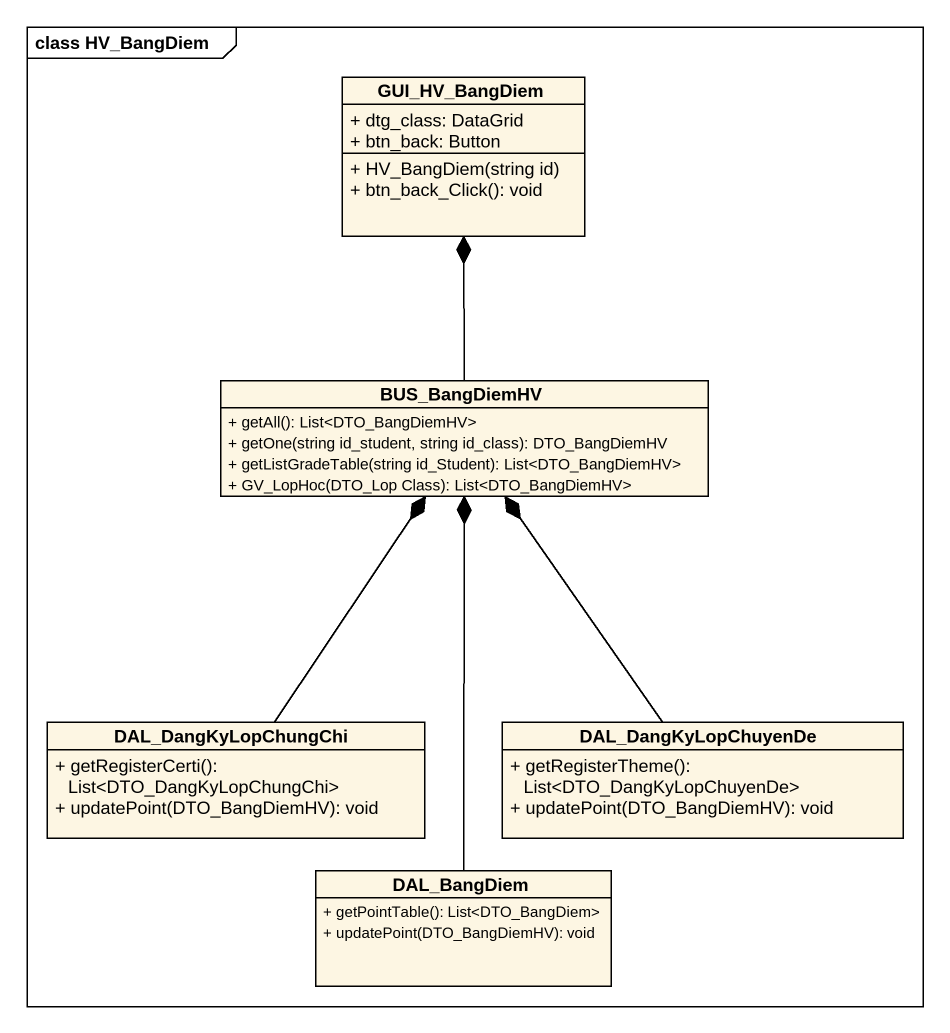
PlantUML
@startuml
mainframe class HV_BangDiem
hide circle
hide empty members
skinparam classAttributeIconSize 0
class GUI_HV_BangDiem {
  + dtg_class: DataGrid
  + btn_back: Button
  + HV_BangDiem(string id)
  + btn_back_Click(): void
}
class BUS_BangDiemHV {
  + getAll(): List<DTO_BangDiemHV>
  + getOne(string id_student, string id_class): DTO_BangDiemHV
  + getListGradeTable(string id_Student): List<DTO_BangDiemHV>
  + GV_LopHoc(DTO_Lop Class): List<DTO_BangDiemHV>
}
class DAL_DangKyLopChungChi {
  + getRegisterCerti(): List<DTO_DangKyLopChungChi>
  + updatePoint(DTO_BangDiemHV): void
}
class DAL_DangKyLopChuyenDe {
  + getRegisterTheme(): List<DTO_DangKyLopChuyenDe>
  + updatePoint(DTO_BangDiemHV): void
}
class DAL_BangDiem {
  + getPointTable(): List<DTO_BangDiem>
  + updatePoint(DTO_BangDiemHV): void
}
BUS_BangDiemHV -up-* GUI_HV_BangDiem
DAL_DangKyLopChungChi -up-* BUS_BangDiemHV
DAL_DangKyLopChuyenDe -up-* BUS_BangDiemHV
DAL_BangDiem -up-* BUS_BangDiemHV
@enduml
